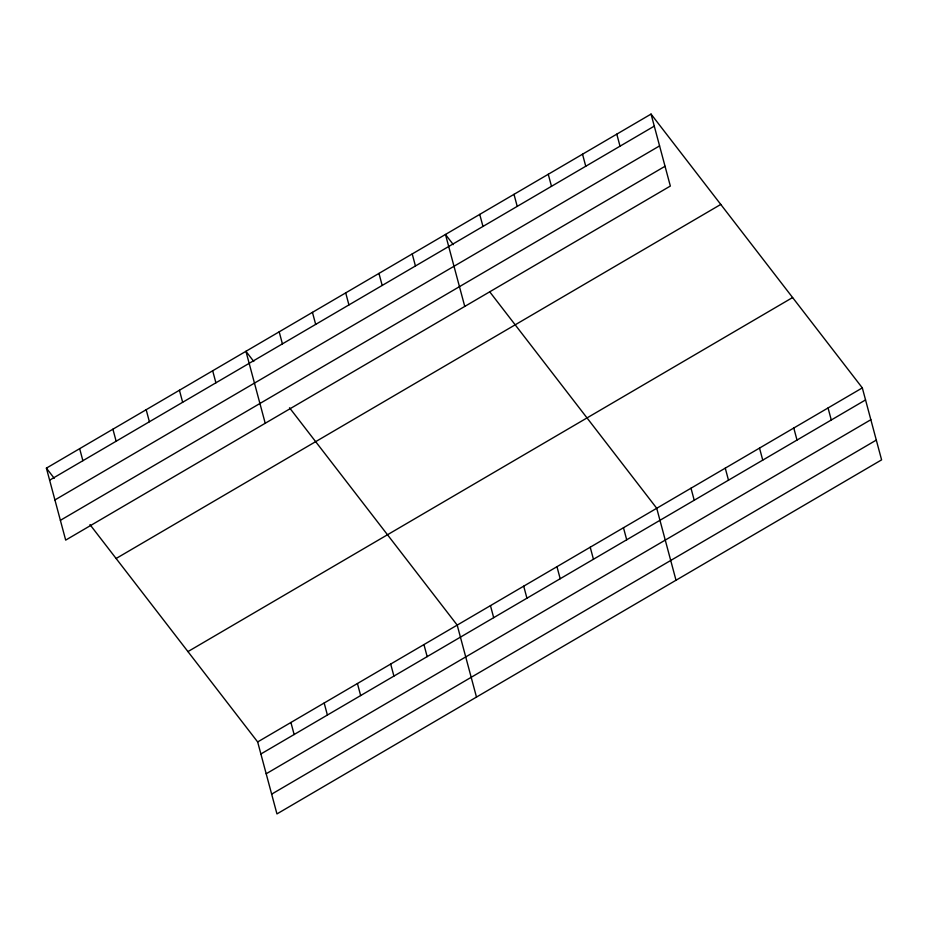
<?xml version="1.0" encoding="UTF-8"?>
<svg xmlns="http://www.w3.org/2000/svg" width="928" height="928" viewBox="0 0 928 928"><rect width="100%" height="100%" fill="white"/><g stroke="black" fill="none" stroke-linecap="round" stroke-linejoin="round"><path stroke-width="1.39" d="M651.05 114.086L670.341 186.052L65.679 540.108L46.4 468.141L651.05 114.086L862.321 387.892L881.6 459.859L276.95 813.914L257.659 741.948L89.97 524.61M49.625 480.182L654.275 126.127M54.926 499.948L659.576 145.893M60.39 520.33L665.04 166.274M116.116 558.494L720.766 204.438M187.943 651.595L792.605 297.54M257.659 741.948L862.321 387.892M260.884 753.988L865.546 399.933M266.185 773.766L870.847 419.711M271.649 794.148L876.299 440.092M453.316 244.621L445.475 234.459L464.754 306.426M489.914 292.065L656.734 508.277L676.013 580.244M253.773 361.468L245.932 351.294L265.222 423.272M289.513 407.775L457.202 625.112L476.482 697.079M46.4 468.141L54.242 478.303M828.054 407.96L831.279 420.001M793.788 428.017L797.013 440.058M759.522 448.085L762.746 460.126M725.267 468.153L728.492 480.194M616.795 134.142L620.02 146.183M691 488.209L694.225 500.25M582.529 154.21L585.754 166.251M548.262 174.267L551.487 186.308M623.477 527.742L626.702 539.783M513.996 194.335L517.221 206.376M590.22 547.218L593.444 559.259M479.73 214.391L482.966 226.432M556.962 566.695L560.187 578.736M523.705 586.171L526.942 598.212M412.218 253.936L415.442 265.976M490.46 605.636L493.684 617.677M378.96 273.4L382.185 285.441M345.703 292.877L348.928 304.918M423.945 644.589L427.17 656.63M312.446 312.353L315.671 324.394M390.688 664.054L393.913 676.094M279.189 331.83L282.414 343.87M357.431 683.53L360.656 695.571M324.174 703.006L327.398 715.047M212.674 370.771L215.911 382.812M290.916 722.483L294.141 734.524M179.429 390.247L182.654 402.288M146.172 409.712L149.396 421.753M112.914 429.188L116.139 441.229M79.657 448.665L82.882 460.706"/></g></svg>
